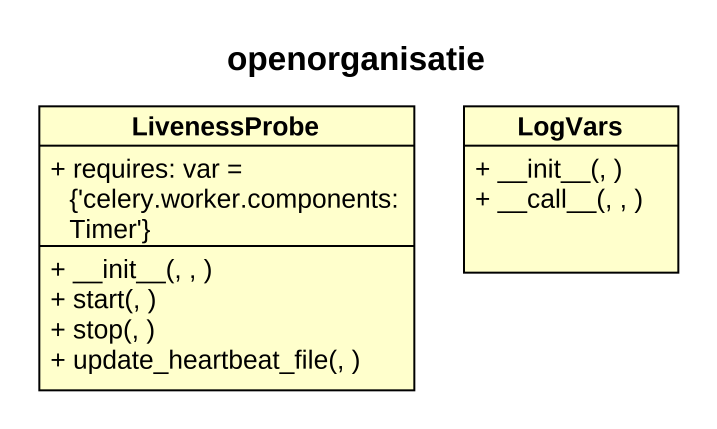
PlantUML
@startuml
title openorganisatie
hide circle
hide empty members
skinparam classAttributeIconSize 0
class LivenessProbe {
  + requires: var = {'celery.worker.components:Timer'}
  + ~__init~__(, , )
  + start(, )
  + stop(, )
  + update_heartbeat_file(, )
}
class LogVars {
  + ~__init~__(, )
  + ~__call~__(, , )
}
@enduml
